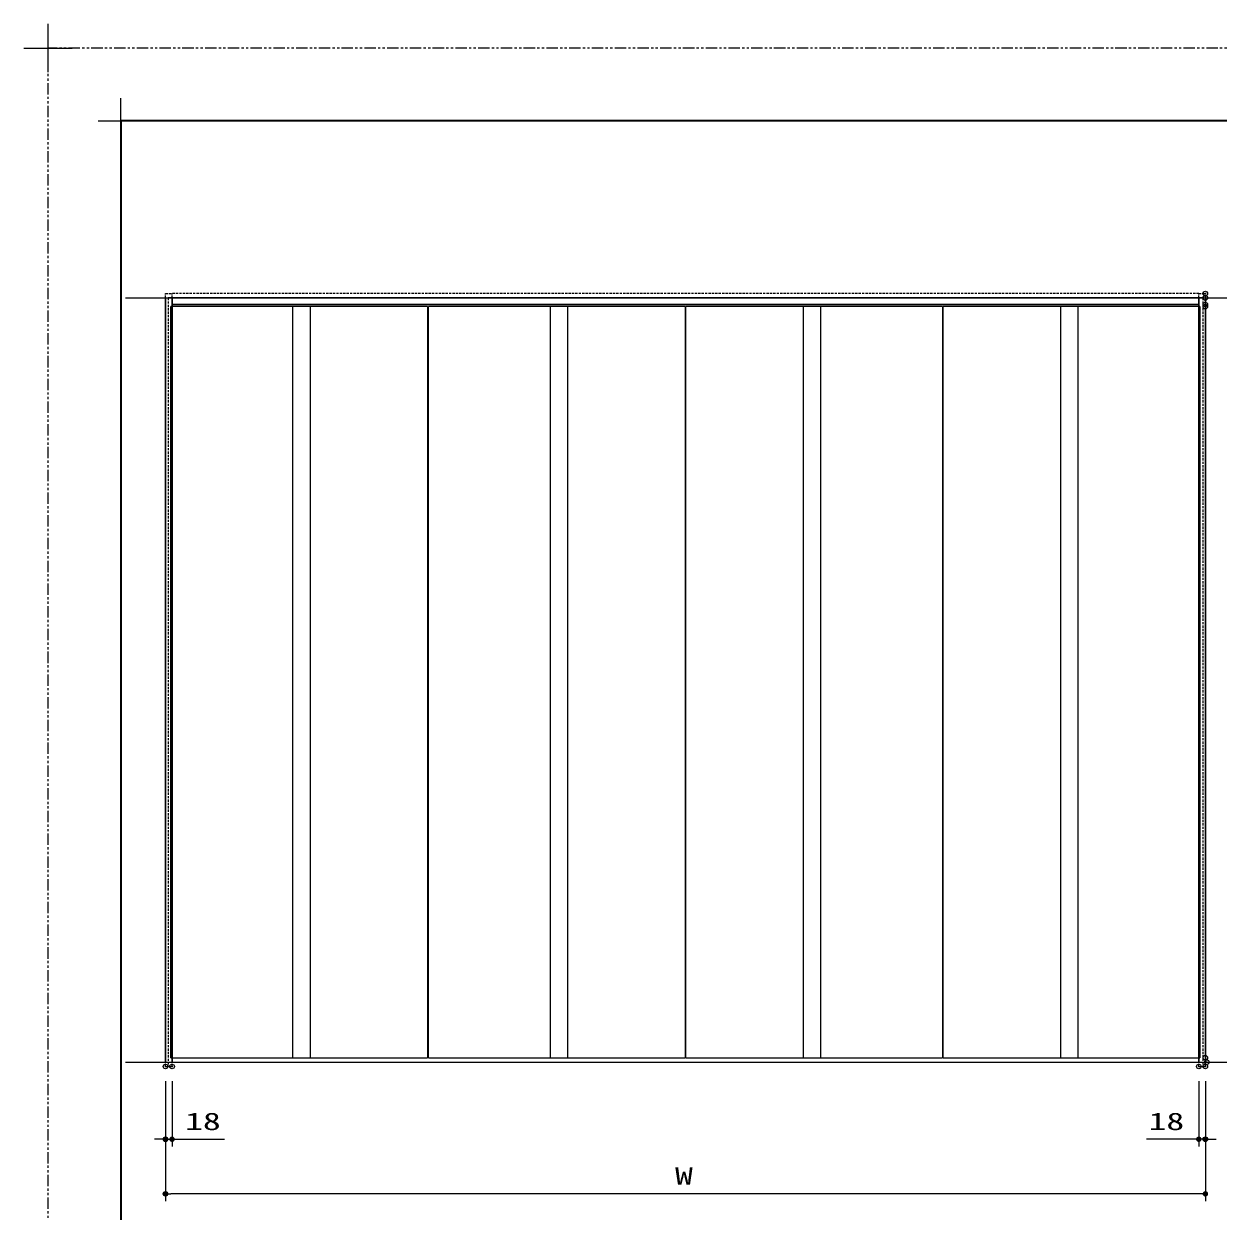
# Model space of a CAD drawing. Units: millimetres, scale not verified. Extents: x -1306 to 1306, y -607 to 607.
# Drawn here: x -1306 to -650, y -45 to 607 of the extents above; entities that cross this region are included whole.
import ezdxf
from ezdxf.enums import TextEntityAlignment as Align

# ---------------------------------------------------------------- set-up
doc = ezdxf.new("R2010")
doc.units = ezdxf.units.MM
doc.header["$LTSCALE"] = 5
doc.header["$PDMODE"] = 32
doc.header["$PDSIZE"] = 2.5
doc.linetypes.add('USER1', pattern=[0.375, 0.25, -0.125])
doc.linetypes.add('USER2', pattern=[2.5, 1.25, -0.25, 0.25, -0.25, 0.25, -0.25])
for name, color, linetype, lineweight in [('0-1_線(水)', 4, 'Continuous', 9), ('0-2_線(白)', 7, 'Continuous', 30), ('0-3_線(黄)', 2, 'Continuous', 15), ('0-4_点線(水)', 4, 'USER1', 9), ('0-5_寸法線', 3, 'Continuous', 13), ('0-6_0', 3, 'Continuous', 25), ('0-7_DEFPOINTS', 7, 'Continuous', 5), ('0-A_陰線', 1, 'USER2', 9), ('0-C_図面枠', 7, 'Continuous', 35), ('0-D_一般', 7, 'Continuous', 5)]:
    doc.layers.add(name, color=color, linetype=linetype, lineweight=lineweight)
doc.styles.add('ＭＳ ゴシック', font='')
doc.styles.get('ＭＳ ゴシック').set_extended_font_data('MS Gothic')

# ---------------------------------------------------------------- blocks, each defined once
blk = doc.blocks.new('_DOT')
at = {"layer": '0-6_0'}
blk.add_line((-2.5, 0), (-5, 0), dxfattribs=at)
for points in [[(0, 0), (-2.5, 0), (-2.48, 0.313)], [(0, 0), (-2.48, -0.313), (-2.5, 0)], [(0, 0), (-2.48, 0.313), (-2.421, 0.622)], [(0, 0), (-2.421, -0.622), (-2.48, -0.313)], [(0, 0), (-2.421, 0.622), (-2.324, 0.92)], [(0, 0), (-2.324, -0.92), (-2.421, -0.622)], [(0, 0), (-2.324, 0.92), (-2.191, 1.204)], [(0, 0), (-2.191, -1.204), (-2.324, -0.92)], [(0, 0), (-2.191, 1.204), (-2.023, 1.469)], [(0, 0), (-2.023, -1.469), (-2.191, -1.204)], [(0, 0), (-2.023, 1.469), (-1.822, 1.711)], [(0, 0), (-1.822, -1.711), (-2.023, -1.469)], [(0, 0), (-1.822, 1.711), (-1.594, 1.926)], [(0, 0), (-1.594, -1.926), (-1.822, -1.711)], [(0, 0), (-1.594, 1.926), (-1.34, 2.111)], [(0, 0), (-1.34, -2.111), (-1.594, -1.926)], [(0, 0), (-1.34, 2.111), (-1.064, 2.262)], [(0, 0), (-1.064, -2.262), (-1.34, -2.111)], [(0, 0), (-1.064, 2.262), (-0.773, 2.378)], [(0, 0), (-0.773, -2.378), (-1.064, -2.262)], [(0, 0), (-0.773, 2.378), (-0.468, 2.456)], [(0, 0), (-0.468, -2.456), (-0.773, -2.378)], [(0, 0), (-0.468, 2.456), (-0.157, 2.495)], [(0, 0), (-0.157, -2.495), (-0.468, -2.456)], [(0, 0), (-0.157, 2.495), (0.157, 2.495)], [(0, 0), (0.157, -2.495), (-0.157, -2.495)], [(0, 0), (0.157, 2.495), (0.468, 2.456)], [(0, 0), (0.468, 2.456), (0.773, 2.378)], [(0, 0), (0.773, 2.378), (1.064, 2.262)], [(0, 0), (1.064, 2.262), (1.34, 2.111)], [(0, 0), (1.34, 2.111), (1.594, 1.926)], [(0, 0), (1.594, 1.926), (1.822, 1.711)], [(0, 0), (1.822, 1.711), (2.023, 1.469)], [(0, 0), (2.023, 1.469), (2.191, 1.204)], [(0, 0), (2.191, 1.204), (2.324, 0.92)], [(0, 0), (2.324, 0.92), (2.421, 0.622)], [(0, 0), (2.421, 0.622), (2.48, 0.313)], [(0, 0), (2.48, 0.313), (2.5, 0)], [(0, 0), (0.468, -2.456), (0.157, -2.495)], [(0, 0), (0.773, -2.378), (0.468, -2.456)], [(0, 0), (1.064, -2.262), (0.773, -2.378)], [(0, 0), (1.34, -2.111), (1.064, -2.262)], [(0, 0), (1.594, -1.926), (1.34, -2.111)], [(0, 0), (1.822, -1.711), (1.594, -1.926)], [(0, 0), (2.023, -1.469), (1.822, -1.711)], [(0, 0), (2.191, -1.204), (2.023, -1.469)], [(0, 0), (2.324, -0.92), (2.191, -1.204)], [(0, 0), (2.421, -0.622), (2.324, -0.92)], [(0, 0), (2.48, -0.313), (2.421, -0.622)], [(0, 0), (2.5, 0), (2.48, -0.313)]]:
    blk.add_solid(points, dxfattribs=at)
blk = doc.blocks.new('グループ-13-1')
at = {"layer": '0-D_一般'}
for p, q in [((62041.6, -14029.5), (62041.6, -13365.5)), ((61709.6, -13697.5), (62373.6, -13697.5))]:
    blk.add_line(p, q, dxfattribs=at)

msp = doc.modelspace()

# ---------------------------------------------------------------- linework, layer by layer
at = {"layer": '0-1_線(水)'}
for p, q in [((-1225.448, 39.054), (-1225.448, 451.854)), ((-1084.448, 451.854), (-1225.448, 451.854)), ((-943.048, 451.854), (-1084.048, 451.854)), ((-801.648, 451.854), (-942.648, 451.854)), ((-660.248, 451.854), (-801.248, 451.854)), ((-660.248, 451.854), (-660.248, 39.054)), ((-1225.448, 39.054), (-1084.448, 39.054)), ((-1084.048, 39.054), (-943.048, 39.054)), ((-942.648, 39.054), (-801.648, 39.054)), ((-801.248, 39.054), (-660.248, 39.054))]:
    msp.add_line(p, q, dxfattribs=at)
at = {"layer": '0-2_線(白)'}
for p, q in [((-1228.448, 456.654), (-1228.448, 36.654)), ((-1227.048, 456.654), (-658.648, 456.654)), ((-1224.848, 456.654), (-1224.848, 36.654)), ((-660.848, 453.054), (-1224.848, 453.054)), ((-660.848, 36.654), (-660.848, 456.654)), ((-657.248, 36.654), (-657.248, 456.654))]:
    msp.add_line(p, q, dxfattribs=at)
at = {"layer": '0-3_線(黄)'}
for p, q in [((-1250.469, 456.654), (-461.825, 456.654)), ((-1250.469, 36.654), (-444.575, 36.654))]:
    msp.add_line(p, q, dxfattribs=at)
at = {"layer": '0-4_点線(水)'}
for p, q in [((-1227.048, 456.654), (-1227.048, 34.254)), ((-1224.848, 456.654), (-1224.848, 459.054)), ((-660.848, 459.054), (-1224.848, 459.054)), ((-660.848, 456.654), (-660.848, 459.054)), ((-660.848, 459.054), (-657.248, 459.054)), ((-658.648, 456.654), (-658.648, 34.254)), ((-657.248, 456.654), (-657.248, 459.054)), ((-1228.448, 34.254), (-1228.448, 36.654)), ((-1228.448, 34.254), (-1224.848, 34.254)), ((-1224.848, 34.254), (-1224.848, 36.654)), ((-660.848, 34.254), (-660.848, 36.654)), ((-660.848, 34.254), (-657.248, 34.254)), ((-657.248, 34.254), (-657.248, 36.654))]:
    msp.add_line(p, q, dxfattribs=at)
msp.add_lwpolyline([(-1228.448, 456.654), (-1228.448, 459.054), (-1224.848, 459.054)], dxfattribs=at)
at = {"layer": '0-5_寸法線'}
for p, q in [((-1158.448, 39.054), (-1158.448, 451.854)), ((-1149.048, 451.854), (-1149.048, 39.054)), ((-1084.448, 451.854), (-1084.448, 39.054)), ((-1084.048, 39.054), (-1084.048, 451.854)), ((-1017.048, 39.054), (-1017.048, 451.854)), ((-1007.648, 451.854), (-1007.648, 39.054)), ((-943.048, 451.854), (-943.048, 39.054)), ((-942.648, 39.054), (-942.648, 451.854)), ((-878.048, 39.054), (-878.048, 451.854)), ((-868.648, 451.854), (-868.648, 39.054)), ((-801.648, 451.854), (-801.648, 39.054)), ((-801.248, 39.054), (-801.248, 451.854)), ((-736.648, 39.054), (-736.648, 451.854)), ((-727.248, 451.854), (-727.248, 39.054)), ((-1228.448, 26.254), (-1228.448, -39.746)), ((-1228.448, 26.254), (-1228.448, -9.746)), ((-1224.848, 26.254), (-1224.848, -9.746)), ((-660.848, 26.254), (-660.848, -9.746)), ((-657.248, 26.254), (-657.248, -39.746)), ((-657.248, 26.254), (-657.248, -9.746)), ((-1231.448, -5.746), (-1234.448, -5.746)), ((-1228.448, -5.746), (-1224.848, -5.746)), ((-1221.848, -5.746), (-1196.086, -5.746)), ((-663.848, -5.746), (-689.61, -5.746)), ((-657.248, -5.746), (-660.848, -5.746)), ((-654.248, -5.746), (-651.248, -5.746)), ((-660.248, -35.746), (-1225.448, -35.746))]:
    msp.add_line(p, q, dxfattribs=at)
at = {"layer": '0-7_DEFPOINTS'}
for p, q in [((-1252.964, 541.55), (-1252.964, 566.45)), ((-1265.414, 554), (-1240.514, 554))]:
    msp.add_line(p, q, dxfattribs=at)
for p in [(-657.248, 459.054), (-657.248, 456.654), (-657.248, 453.054), (-657.248, 451.854), (-657.248, 39.054), (-1228.448, 34.254), (-1224.848, 34.254), (-660.848, 34.254), (-657.248, 34.254), (-657.248, 34.254), (-656.448, 36.654), (-656.448, 36.654), (-1228.448, -5.746), (-657.248, -5.746), (-1228.448, -35.746)]:
    msp.add_point(p, dxfattribs=at)
at = {"layer": '0-A_陰線', "color": 4}
for p in [(387.036, 594), (-1292.964, -594)]:
    msp.add_line(p, (-1292.964, 594), dxfattribs=at)
at = {"layer": '0-C_図面枠'}
msp.add_lwpolyline([(-1252.964, -554), (347.036, -554), (347.036, 554), (-1252.964, 554)], close=True, dxfattribs=at)

# ---------------------------------------------------------------- block references
at = {"layer": '0-5_寸法線', "xscale": 0.6, "yscale": 0.6}
for p in [(-1228.448, -5.746), (-660.848, -5.746), (-657.248, -35.746)]:
    msp.add_blockref('_DOT', p, dxfattribs=at)
at = {"layer": '0-5_寸法線', "xscale": 0.6, "yscale": 0.6, "rotation": 180}
for p in [(-1224.848, -5.746), (-657.248, -5.746), (-1228.448, -35.746)]:
    msp.add_blockref('_DOT', p, dxfattribs=at)
at = {"layer": '0-A_陰線', "xscale": 0.04, "yscale": 0.04}
msp.add_blockref('グループ-13-1', (-3774.629, 1141.9), dxfattribs=at)

# ---------------------------------------------------------------- texts
at = {"layer": '0-5_寸法線', "style": 'ＭＳ ゴシック', "width": 1.5}
for s, p in [('18', (-1217.705, -3.596)), ('18', (-688.467, -3.596)), ('W', (-948.562, -33.596))]:
    msp.add_text(s, height=9.604, dxfattribs=at).set_placement(p, align=Align.BOTTOM_LEFT)

doc.saveas('drawing.dxf')
